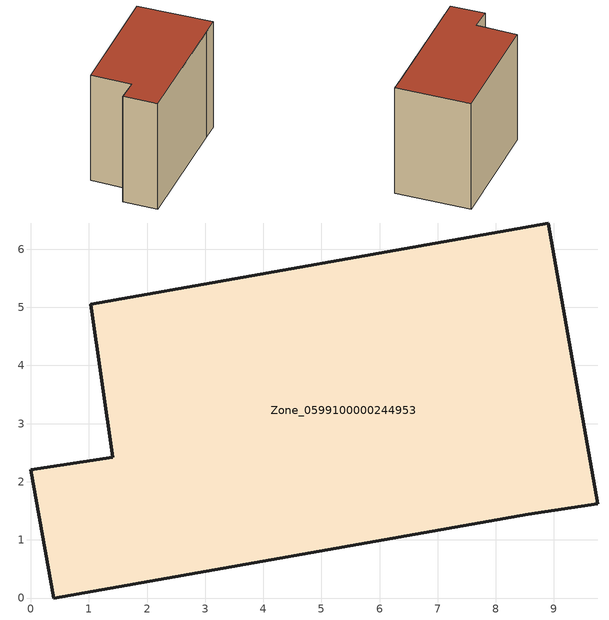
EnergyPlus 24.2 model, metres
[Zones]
Zone_0599100000244953
 floor ground (C_G): 0.4,0 0,2.21 1.41,2.42 1.03,5.05 8.9,6.45 9.75,1.62 8.56,1.44 z0
 wall outside (C_F): 9.75,1.62 8.9,6.45 1.03,5.05 1.41,2.42 0,2.21 0.4,0 8.56,1.44 9.75,1.62 z0:7.58
 roof outside (C_R): 0,2.21 0.4,0 8.56,1.44 9.75,1.62 8.9,6.45 1.03,5.05 1.41,2.42 z7.58
[BUILDING]
Pand.0599100000244953: North Axis=0; Terrain=City; Loads Convergence Tolerance Value=0.04; Temperature Convergence Tolerance Value=0.4; Solar Distribution=FullExterior; Maximum Number of Warmup Days=25; Minimum Number of Warmup Days=1
[Site:Location]
Rotterdam.The.Hague.AP_ZH_NLD Design_Conditions: Latitude=51.96; Longitude=4.45; Time Zone=1; Elevation=-4.5
[SITE:GROUNDTEMPERATURE:BUILDINGSURFACE]
18, 18, 18, 18, 18, 18, 18, 18, 18, 18, 18, 18
[MATERIAL] Thermal Absorptance=0.9; Solar Absorptance=0.7; Visible Absorptance=0.7
Name | Roughness | Thickness | Conductivity | Density | Specific Heat
G.TC.1946 | MediumSmooth | 0.15 | 1 | 540 | 1210
F.TC.1946 | Rough | 0.3 | 0.857143 | 1920 | 840
R.TC.1946 | MediumRough | 0.2 | 0.909091 | 1500 | 1000
[CONSTRUCTION]
C_G: G.TC.1946
C_F: F.TC.1946
C_R: R.TC.1946
[ZONE]
Zone_0599100000244953: Type=1; Multiplier=1; Ceiling Height=Autocalculate; Volume=Autocalculate; Floor Area=autocalculate; Part of Total Floor Area=Yes
[ZONEINFILTRATION:DESIGNFLOWRATE]
Infil_Zone_0599100000244953: Zone or ZoneList or Space or SpaceList=Zone_0599100000244953; Schedule=AlwaysOn; Design Flow Rate Calculation Method=Flow/Area; Flow Rate per Floor Area=0.003; Constant Term Coefficient=1; Temperature Term Coefficient=0; Velocity Term Coefficient=0; Velocity Squared Term Coefficient=0
[HVACTEMPLATE:ZONE:IDEALLOADSAIRSYSTEM]
Zone_0599100000244953: Maximum Heating Supply Air Temperature=50; Minimum Cooling Supply Air Temperature=13; Maximum Heating Supply Air Humidity Ratio=0.0156; Minimum Cooling Supply Air Humidity Ratio=0.0077; Heating Limit=NoLimit; Cooling Limit=NoLimit; Dehumidification Control Type=ConstantSensibleHeatRatio; Cooling Sensible Heat Ratio=0.7; Dehumidification Setpoint=60; Humidification Control Type=None; Humidification Setpoint=30; Outdoor Air Method=None; Outdoor Air Flow Rate per Person=0.00944; Outdoor Air Flow Rate per Zone Floor Area=0; Outdoor Air Flow Rate per Zone=0; Demand Controlled Ventilation Type=None; Outdoor Air Economizer Type=NoEconomizer; Heat Recovery Type=None; Sensible Heat Recovery Effectiveness=0.7; Latent Heat Recovery Effectiveness=0.65
[ZONECONTROL:THERMOSTAT]
ThermostatControl_Zone_0599100000244953: Zone or ZoneList=Zone_0599100000244953; Control Type Schedule=DualSetpointControlType; Control 1=Thermostat_Zone_0599100000244953; Temperature Difference Between Cutout And Setpoint=0
[THERMOSTATSETPOINT:DUALSETPOINT]
Thermostat_Zone_0599100000244953: Heating Setpoint Temperature Schedule=HeatingSetpoint_Zone_0599100000244953; Cooling Setpoint Temperature Schedule=CoolingSetpoint_Zone_0599100000244953
[SCHEDULE:COMPACT]
HeatingSetpoint_Zone_0599100000244953: Through: 12/31, For: AllDays, Until: 24:00, 21
CoolingSetpoint_Zone_0599100000244953: Through: 12/31, For: AllDays, Until: 24:00, 24
DualSetpointControlType: Through: 12/31, For: AllDays, Until: 24:00, 4
AlwaysOn: Through: 12/31, For: AllDays, Until: 24:00, 1
